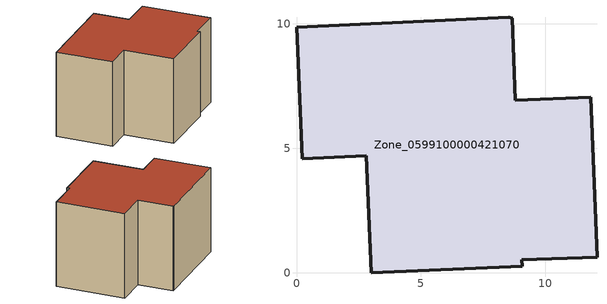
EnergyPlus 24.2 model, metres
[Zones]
Zone_0599100000421070
 floor ground (C_G): 9.06,0.51 9.07,0.25 3,0 2.8,4.7 0.23,4.58 0,9.86 8.52,10.26 8.66,10.23 8.8,6.93 11.82,7.06 12.07,0.63 z0
 wall outside (C_F): 8.52,10.26 0,9.86 0.23,4.58 2.8,4.7 3,0 9.07,0.25 9.06,0.51 12.07,0.63 11.82,7.06 8.8,6.93 8.66,10.23 8.52,10.26 z0:8.09
 roof outside (C_R): 12.07,0.63 11.82,7.06 8.8,6.93 8.66,10.23 8.52,10.26 0,9.86 0.23,4.58 2.8,4.7 3,0 9.07,0.25 9.06,0.51 z8.09
[BUILDING]
Pand.0599100000421070: North Axis=0; Terrain=City; Loads Convergence Tolerance Value=0.04; Temperature Convergence Tolerance Value=0.4; Solar Distribution=FullExterior; Maximum Number of Warmup Days=25; Minimum Number of Warmup Days=1
[Site:Location]
Rotterdam.The.Hague.AP_ZH_NLD Design_Conditions: Latitude=51.96; Longitude=4.45; Time Zone=1; Elevation=-4.5
[SITE:GROUNDTEMPERATURE:BUILDINGSURFACE]
18, 18, 18, 18, 18, 18, 18, 18, 18, 18, 18, 18
[MATERIAL] Thermal Absorptance=0.9; Solar Absorptance=0.7; Visible Absorptance=0.7
Name | Roughness | Thickness | Conductivity | Density | Specific Heat
G.TC.1992-2005 | MediumSmooth | 0.15 | 0.06 | 540 | 1210
F.TC.1992-2005 | Rough | 0.3 | 0.12 | 1920 | 840
R.TC.1992-2005 | MediumRough | 0.2 | 0.08 | 1500 | 1000
[CONSTRUCTION]
C_G: G.TC.1992-2005
C_F: F.TC.1992-2005
C_R: R.TC.1992-2005
[ZONE]
Zone_0599100000421070: Type=1; Multiplier=1; Ceiling Height=Autocalculate; Volume=Autocalculate; Floor Area=autocalculate; Part of Total Floor Area=Yes
[ZONEINFILTRATION:DESIGNFLOWRATE]
Infil_Zone_0599100000421070: Zone or ZoneList or Space or SpaceList=Zone_0599100000421070; Schedule=AlwaysOn; Design Flow Rate Calculation Method=Flow/Area; Flow Rate per Floor Area=0.0015; Constant Term Coefficient=1; Temperature Term Coefficient=0; Velocity Term Coefficient=0; Velocity Squared Term Coefficient=0
[HVACTEMPLATE:ZONE:IDEALLOADSAIRSYSTEM]
Zone_0599100000421070: Maximum Heating Supply Air Temperature=50; Minimum Cooling Supply Air Temperature=13; Maximum Heating Supply Air Humidity Ratio=0.0156; Minimum Cooling Supply Air Humidity Ratio=0.0077; Heating Limit=NoLimit; Cooling Limit=NoLimit; Dehumidification Control Type=ConstantSensibleHeatRatio; Cooling Sensible Heat Ratio=0.7; Dehumidification Setpoint=60; Humidification Control Type=None; Humidification Setpoint=30; Outdoor Air Method=None; Outdoor Air Flow Rate per Person=0.00944; Outdoor Air Flow Rate per Zone Floor Area=0; Outdoor Air Flow Rate per Zone=0; Demand Controlled Ventilation Type=None; Outdoor Air Economizer Type=NoEconomizer; Heat Recovery Type=None; Sensible Heat Recovery Effectiveness=0.7; Latent Heat Recovery Effectiveness=0.65
[ZONECONTROL:THERMOSTAT]
ThermostatControl_Zone_0599100000421070: Zone or ZoneList=Zone_0599100000421070; Control Type Schedule=DualSetpointControlType; Control 1=Thermostat_Zone_0599100000421070; Temperature Difference Between Cutout And Setpoint=0
[THERMOSTATSETPOINT:DUALSETPOINT]
Thermostat_Zone_0599100000421070: Heating Setpoint Temperature Schedule=HeatingSetpoint_Zone_0599100000421070; Cooling Setpoint Temperature Schedule=CoolingSetpoint_Zone_0599100000421070
[SCHEDULE:COMPACT]
HeatingSetpoint_Zone_0599100000421070: Through: 12/31, For: AllDays, Until: 24:00, 21
CoolingSetpoint_Zone_0599100000421070: Through: 12/31, For: AllDays, Until: 24:00, 24
DualSetpointControlType: Through: 12/31, For: AllDays, Until: 24:00, 4
AlwaysOn: Through: 12/31, For: AllDays, Until: 24:00, 1
